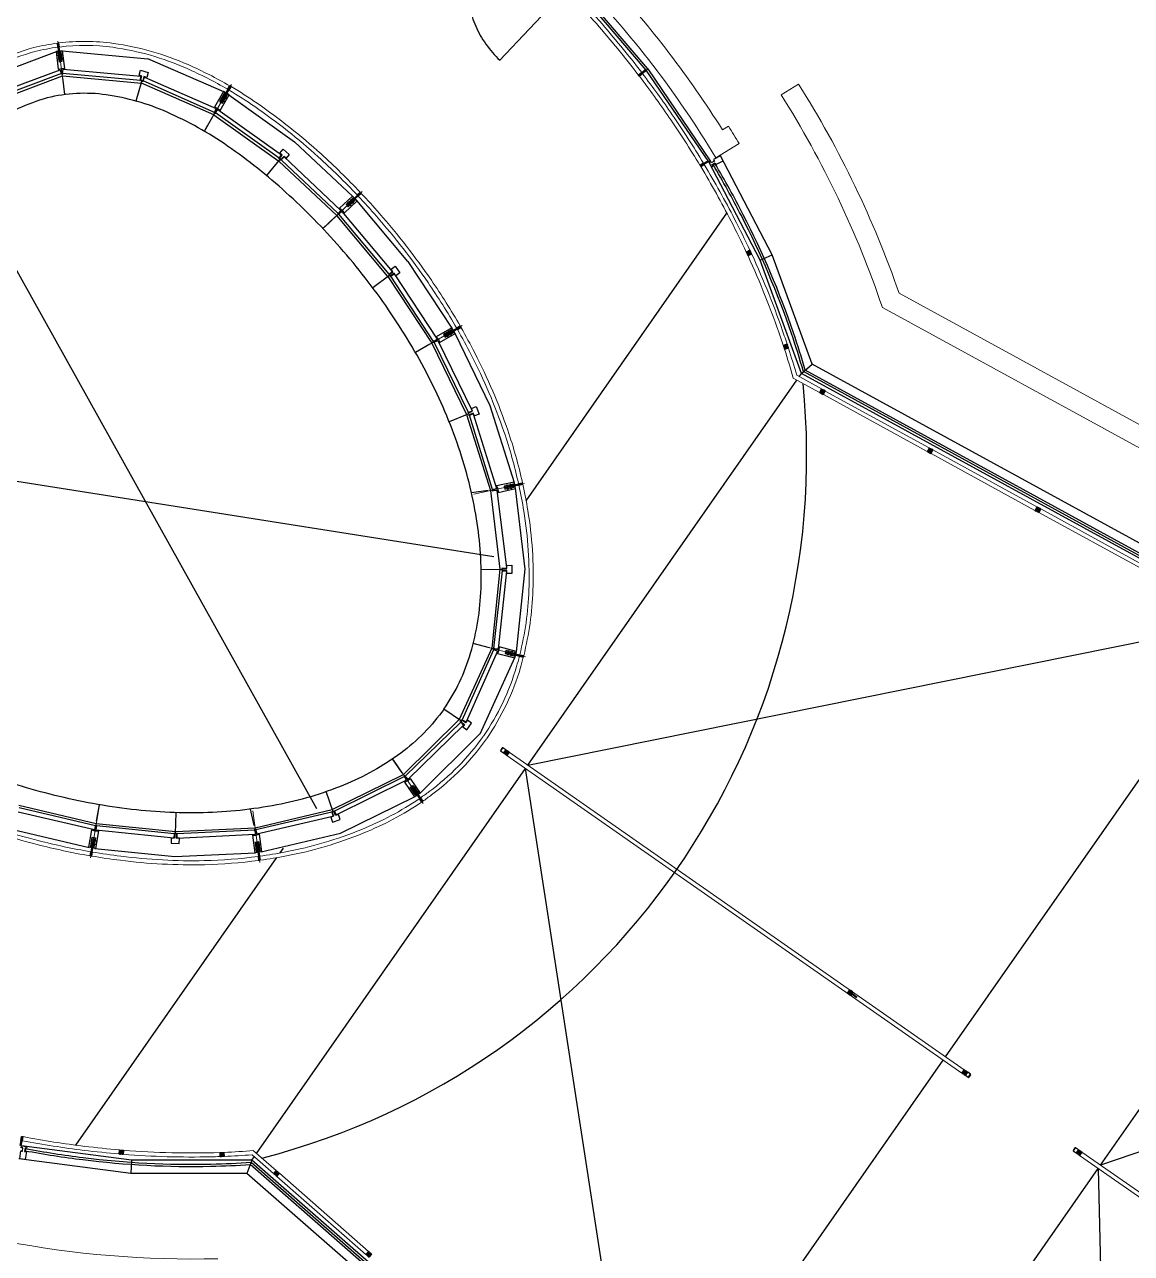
# Model space of a CAD drawing. Header units: centimetres. Extents: x 139057 to 200038, y 34824 to 80516.
# Drawn here: x 174824 to 175910, y 48946 to 50152 of the extents above; entities that cross this region are included whole.
import ezdxf

# ---------------------------------------------------------------- set-up
doc = ezdxf.new("R2010")
doc.units = ezdxf.units.CM
doc.header["$LTSCALE"] = 100
for name, pattern in [('FLPL-C-P1$0$CENTER', [50.8, 31.75, -6.35, 6.35, -6.35]), ('FLPL-C-P1$0$HIDDEN', [9.525, 6.35, -3.175]), ('FLPL-C-P1$0$HIDDEN2', [4.7625, 3.175, -1.5875])]:
    doc.linetypes.add(name, pattern=pattern)
doc.layers.get('Defpoints').update_dxf_attribs({"lineweight": 0})
for name, color, linetype, lineweight in [('430_TAVOLATI_001-AM_0', 3, 'Continuous', 0), ('441_SERRAMENTI_001-AM_0', 1, 'Continuous', 0), ('448_SCALE_001-AM_0', 216, 'Continuous', 50)]:
    doc.layers.add(name, color=color, linetype=linetype, lineweight=lineweight)
for name, color, linetype in [('A-FACCIATA', 8, 'Continuous'), ('A-FACCIATA MONTANTI', 13, 'Continuous'), ('A-FACCIATTA STONE', 13, 'Continuous'), ('A-FACCIATTE VISTE', 8, 'Continuous'), ('A-GRAFICA', 253, 'Continuous'), ('A-GRAFICA RAMPA', 253, 'Continuous'), ('A-SI', 50, 'Continuous'), ('A-VISTE GIUNTO DI CONTROLLO', 1, 'Continuous'), ('A-VISTE GRIGLIATTI PAVIMENTO', 1, 'Continuous'), ('A-VISTE RAMPA', 1, 'Continuous'), ('FLPL-C-P1$0$A-ABOV', 7, 'FLPL-C-P1$0$HIDDEN'), ('FLPL-C-P1$0$A-BYND', 7, 'Continuous'), ('FLPL-C-P1$0$A-CLAD-METL', 5, 'Continuous'), ('FLPL-C-P1$0$A-DOOR-SWING', 7, 'FLPL-C-P1$0$HIDDEN2'), ('FLPL-C-P1$0$A-GLAZ-MULL', 1, 'Continuous'), ('FLPL-C-P1$0$A-GRID', 7, 'FLPL-C-P1$0$CENTER'), ('FLPL-C-P1$0$A-STRS-RAIL', 7, 'Continuous')]:
    doc.layers.add(name, color=color, linetype=linetype)

# ---------------------------------------------------------------- blocks, each defined once
blk = doc.blocks.new('FLPL-C-P1$0$ZmullBUTT')
at = {"layer": 'Defpoints'}
for p, q in [((0, -320), (0, 190)), ((-6, 0), (6, 0))]:
    blk.add_line(p, q, dxfattribs=at)
blk.add_circle((0, 0), 10, dxfattribs=at)
at = {"layer": 'FLPL-C-P1$0$A-GLAZ-MULL'}
blk.add_lwpolyline([(-32, -45), (0, -50), (33, -45), (33, -220), (-32, -220)], close=True, dxfattribs=at)
blk = doc.blocks.new('FLPL-C-P1$0$zmulA2')
at = {"layer": 'Defpoints', "color": 4}
for p, q in [((0, 13), (10, 13)), ((10, -13), (0, -13))]:
    blk.add_line(p, q, dxfattribs=at)
at = {"layer": 'FLPL-C-P1$0$A-GLAZ-MULL'}
blk.add_lwpolyline([(-92, -40), (-42, -40), (-42, -10), (0, -10), (0, 10), (-42, 10), (-42, 40), (-92, 40)], close=True, dxfattribs=at)
blk = doc.blocks.new('FLPL-C-P1$0$MULL130 OTLN')
at = {"layer": 'FLPL-C-P1$0$A-GLAZ-MULL', "elevation": 0}
blk.add_lwpolyline([(10, 113), (25, 113), (25, 110), (26, 110), (26, 130), (-26, 130), (-26, 110), (-25, 110), (-25, 113), (-10, 113), (-10, 78), (-17, 78), (-17, 80), (-28, 80), (-28, 0), (27, 0), (27, 80), (17, 80), (17, 78), (10, 78), (10, 113)], dxfattribs=at)
blk = doc.blocks.new('FLPL-C-P1$0$HANDRAIL-BUILDING C')
at = {"layer": 'FLPL-C-P1$0$A-STRS-RAIL'}
for p, q in [((-47, 16), (-7, 20)), ((-47, 13), (-7, 17)), ((-47, 13), (-46, 3)), ((-46, 3), (-6, 7)), ((-45, 0), (-6, 4)), ((-45, 0), (-44, -10)), ((-44, 16), (-44, 13)), ((-43, 3), (-42, 0)), ((-10, 20), (-10, 17)), ((-9, 7), (-8, 4)), ((-6, 7), (-7, 17)), ((-4, -6), (-6, 4)), ((-44, -10), (-4, -6)), ((-44, -13), (-4, -8)), ((-43, -23), (-44, -13)), ((-43, -23), (-3, -18)), ((-42, -26), (-3, -21)), ((-41, -10), (-41, -13)), ((-40, -22), (-39, -25)), ((-7, -6), (-7, -9)), ((-6, -19), (-6, -22)), ((-3, -18), (-4, -8))]:
    blk.add_line(p, q, dxfattribs=at)
blk = doc.blocks.new('FLPL-C-P1$0$HANDRAIL-BUILDING C-END')
at = {"layer": 'FLPL-C-P1$0$A-STRS-RAIL'}
for p, q in [((0, 77), (0, 42)), ((40, 77), (0, 77)), ((40, 42), (0, 42)), ((0, 39), (0, 29)), ((40, 39), (0, 39)), ((40, 29), (0, 29)), ((0, 26), (0, 16)), ((40, 26), (0, 26)), ((40, 16), (0, 16)), ((0, 13), (0, 3)), ((40, 13), (0, 13)), ((40, 3), (0, 3)), ((40, 0), (0, 0)), ((37, 80), (3, 80)), ((3, 77), (3, 80)), ((3, 39), (3, 42)), ((3, 26), (3, 29)), ((3, 13), (3, 16)), ((3, 0), (3, 3)), ((37, 77), (37, 80)), ((37, 39), (37, 42)), ((37, 26), (37, 29)), ((37, 13), (37, 16)), ((37, 0), (37, 3)), ((40, 77), (40, 42)), ((40, 39), (40, 29)), ((40, 26), (40, 16)), ((40, 13), (40, 3))]:
    blk.add_line(p, q, dxfattribs=at)
blk = doc.blocks.new('FLPL-C-P1$0$HANDRAIL-BUILDING C-MID 02')
at = {"layer": 'FLPL-C-P1$0$A-STRS-RAIL'}
for p, q in [((2, 5), (48, -16)), ((-2, -5), (44, -25)), ((43, -28), (79, -44)), ((44, -25), (48, -16)), ((44, -25), (81, -41)), ((47, -26), (46, -29)), ((48, -16), (85, -32)), ((49, -13), (86, -30)), ((52, -14), (51, -17)), ((78, -40), (77, -43)), ((81, -41), (85, -32)), ((83, -28), (82, -31))]:
    blk.add_line(p, q, dxfattribs=at)
blk = doc.blocks.new('FLPL-C-P1$0$HANDRAIL-BUILDING C-MID 03')
at = {"layer": 'Defpoints'}
blk.add_line((30, -80), (23, -61), dxfattribs=at)
at = {"layer": 'FLPL-C-P1$0$A-ABOV'}
for p, q in [((16, -125), (13, -126)), ((18, -130), (15, -131)), ((28, -158), (25, -159)), ((30, -163), (27, -164))]:
    blk.add_line(p, q, dxfattribs=at)
for points in [[(30, -124), (30, -126), (32, -124), (65, -112), (63, -108), (31, -120), (28, -120), (29, -122)], [(30, -124), (31, -123), (31, -121), (29, -122)], [(42, -157), (43, -158), (44, -157), (77, -145), (76, -141), (43, -153), (41, -153), (41, -155)], [(42, -157), (44, -156), (43, -154), (41, -155)]]:
    blk.add_lwpolyline(points, dxfattribs=at)
at = {"layer": 'FLPL-C-P1$0$A-BYND'}
for p, q in [((58, -167), (11, -44)), ((67, -164), (21, -40)), ((67, -164), (58, -167))]:
    blk.add_line(p, q, dxfattribs=at)
for points in [[(22, -83), (25, -82), (29, -93), (20, -97), (16, -88), (23, -86)], [(38, -77), (35, -78), (40, -89), (49, -86), (46, -77), (39, -80)]]:
    blk.add_lwpolyline(points, close=True, dxfattribs=at)
at = {"layer": 'FLPL-C-P1$0$A-GLAZ-MULL'}
for p, q in [((22, -83), (23, -85)), ((39, -76), (40, -79))]:
    blk.add_line(p, q, dxfattribs=at)
at = {"layer": 'FLPL-C-P1$0$A-GRID'}
for p, q in [((24, -125), (71, -107)), ((28, -120), (31, -120)), ((30, -126), (32, -124)), ((36, -158), (83, -140)), ((41, -153), (43, -153)), ((43, -158), (44, -157))]:
    blk.add_line(p, q, dxfattribs=at)
for points in [[(61, -109), (60, -107), (58, -107)], [(61, -116), (61, -116), (63, -115), (63, -113)], [(73, -142), (73, -139), (70, -140)], [(73, -149), (73, -149), (76, -148), (75, -145)]]:
    blk.add_lwpolyline(points, dxfattribs=at)
at = {"layer": 'FLPL-C-P1$0$A-STRS-RAIL'}
for p, q in [((8, -45), (-6, -8)), ((-5, -10), (-2, -9)), ((6, -3), (-3, -6)), ((11, -44), (-3, -6)), ((21, -40), (6, -3)), ((7, -42), (10, -41)), ((8, -6), (10, -5)), ((23, -39), (9, -2)), ((21, -40), (11, -44)), ((20, -38), (22, -36))]:
    blk.add_line(p, q, dxfattribs=at)
blk.add_lwpolyline([(20, -97), (52, -181), (81, -170), (50, -86), (40, -90), (69, -164), (57, -169), (29, -94)], close=True, dxfattribs=at)

msp = doc.modelspace()

# ---------------------------------------------------------------- hatches: boundary and pattern name
at = {"layer": 'A-VISTE GRIGLIATTI PAVIMENTO'}
h = msp.add_hatch(dxfattribs=at)
h.set_pattern_fill('GRATE', color=256, scale=5, angle=105.66, style=0)
h.set_pattern_definition([(235.06300002, (4104738.345, -384253.9894), (3.253510723, -2.2728054335), []), (325.063, (4104738.345, -384253.99), (9.091221734, 13.01404289), [])])
edge = h.paths.add_edge_path()
edge.add_line((175894.6, 48294.9), (175845.7, 48224.8))
edge.add_line((175845.7, 48224.8), (175992.1, 48096.4))
edge.add_arc((170587.2, 52727.8), 7117.8, 319.40671, 324.74107)
edge.add_arc((176445.4, 48635.5), 49.1, 91.0762, 199.7217, ccw=False)
edge.add_arc((170562.1, 52749.5), 7150.3, 325.35466, 330.66625)
edge.add_line((176795.6, 49246.6), (176624.7, 49339.9))
edge.add_line((176624.7, 49339.9), (176575.7, 49269.8))
edge.add_line((176575.7, 49269.8), (175894.6, 48294.9))
h = msp.add_hatch(dxfattribs=at)
h.set_pattern_fill('GRATE', color=256, scale=5, angle=105.66, style=0)
h.set_pattern_definition([(235.063, (4104738.345, -384253.9894), (3.253510722, -2.2728054345), []), (325.063, (4104738.345, -384253.99), (9.09122174, 13.01404289), [])])
edge = h.paths.add_edge_path()
edge.add_line((175894.6, 48294.9), (175845.7, 48224.8))
edge.add_line((175845.7, 48224.8), (175992.1, 48096.4))
edge.add_arc((170587.2, 52727.8), 7117.8, 319.40671, 324.74107)
edge.add_arc((176445.4, 48635.5), 49.1, 91.0762, 199.7217, ccw=False)
edge.add_arc((170562.1, 52749.5), 7150.3, 325.35466, 330.66625)
edge.add_line((176795.6, 49246.6), (176624.7, 49339.9))
edge.add_line((176624.7, 49339.9), (176575.7, 49269.8))
edge.add_line((176575.7, 49269.8), (175894.6, 48294.9))

# ---------------------------------------------------------------- linework, layer by layer
at = {"layer": '430_TAVOLATI_001-AM_0'}
for p, q in [((175583.8, 50093.6, 0), (175566.6, 50083.3, 0)), ((175515.1, 50052.4, 0), (175509.1, 50048.8, 0)), ((175525.6, 50035.3, 0), (175502.5, 50021.5, 0)), ((175999.2, 49715.1, 0), (175682.4, 49888.5, 0)), ((175989.6, 49697.6, 0), (175666, 49874.6, 0))]:
    msp.add_line(p, q, dxfattribs=at)
at = {"layer": '430_TAVOLATI_001-AM_0', "elevation": 0}
for points in [[(175369, 50195.6, -0.056575), (175502.5, 50021.5, -2.004603)], [(175397.4, 50195, -0.044849), (175509.1, 50048.8)], [(175583.8, 50093.6, -0.057343), (175682.4, 49888.5, -0.056174)], [(175566.6, 50083.3, -0.059434), (175666, 49874.6, -0.0611)], [(175525.6, 50035.3, 0.005098), (175515.1, 50052.4, 0.003824)], [(174803.2, 48958.4, 0.054292), (175013.7, 48940.9)]]:
    msp.add_lwpolyline(points, format="xyb", dxfattribs=at)
at = {"layer": '441_SERRAMENTI_001-AM_0'}
for p, q in [((175604.4, 49791, 0), (175578.6, 49805.1, 0)), ((175606.3, 49794.5, 0), (175582, 49807.9, 0)), ((175710.1, 49733.2, 0), (175608.1, 49789, 0)), ((175712, 49736.7, 0), (175610, 49792.5, 0)), ((175815.8, 49675.3, 0), (175713.8, 49731.1, 0)), ((175817.7, 49678.8, 0), (175715.7, 49734.7, 0)), ((175924.5, 49620.4, 0), (175821.4, 49676.8, 0)), ((175922.6, 49616.9, 0), (175819.5, 49673.3, 0)), ((175299.9, 49438.1, 0), (175746.3, 49126.3, 0)), ((175297.6, 49434.9, 0), (175744, 49123, 0)), ((175068.4, 49024.5, 0), (175047.5, 49042.8, 0)), ((175071.1, 49027.5, 0), (175048.9, 49046.9, 0)), ((175859.6, 49042.3, 0), (176193.5, 48809, 0)), ((175861.9, 49045.5, 0), (176195.8, 48812.2, 0)), ((175159.1, 48945.1, 0), (175071.6, 49021.7, 0)), ((175161.7, 48948.1, 0), (175074.2, 49024.7, 0))]:
    msp.add_line(p, q, dxfattribs=at)
at = {"layer": '441_SERRAMENTI_001-AM_0', "elevation": 0}
for points in [[(175360.9, 50185.7, -0.010253), (175388.3, 50155.8, -0.016498), (175429.8, 50105.1, -0.016498)], [(175358, 50183, -0.010253), (175385.3, 50153.1, -0.016498), (175426.6, 50102.6, -0.016498)], [(175025.5, 50092, 0.028056), (174984.6, 50112.8, 0.069461), (174911.4, 50133.7, 0.065704), (174858, 50134.1, 0.065704)], [(174856.4, 50133.9, 0.028828), (174833.3, 50129.5, 0.086624), (174762.5, 50096.4, 0.048774), (174705.9, 50048.3, 0.048774)], [(174856.9, 50130, 0.028786), (174834.3, 50125.6, 0.086592), (174764.8, 50093.1, 0.048777), (174708.7, 50045.5, 0.048777)], [(175023.5, 50088.6, 0.028059), (174983, 50109.2, 0.069463), (174910.8, 50129.8, 0.0657), (174858.5, 50130.1, 0.0657)], [(175427.6, 50101.4, -0.01246), (175456.5, 50061.4, -0.01507), (175487, 50014)], [(175430.7, 50103.8, -0.012461), (175459.8, 50063.7, -0.01507), (175490.4, 50016.1)], [(175150.6, 49984.9, 0.019093), (175112.4, 50022.2, 0.034124), (175050.1, 50071.6, 0.018526), (175024.9, 50087.8, 0.018526)], [(175153.5, 49987.6, 0.019091), (175115.1, 50025.2, 0.03412), (175052.4, 50074.9, 0.018524), (175026.9, 50091.2, 0.018524)], [(175491.2, 50014.7, -0.016314), (175521, 49961.2, -0.009973), (175536, 49930.6, -0.009973)], [(175487.8, 50012.7, -0.016312), (175517.5, 49959.3, -0.009972), (175532.4, 49928.9, -0.009972)], [(175248.1, 49854.4, 0.020252), (175220.1, 49898.9, 0.029369), (175169.4, 49964.2, 0.009408), (175151.7, 49983.7, 0.009408)], [(175251.6, 49856.4, 0.020252), (175223.4, 49901.2, 0.029369), (175172.4, 49966.8, 0.009408), (175154.6, 49986.5, 0.009408)], [(175534.2, 49925.1, -0.025326), (175566, 49845.3, -0.002744), (175568.7, 49837.4)], [(175537.8, 49926.8, -0.02533), (175569.8, 49846.6, -0.002748), (175572.5, 49838.6)], [(175308.9, 49701.6, 0.027611), (175294.6, 49752.6, 0.036545), (175262.5, 49828, 0.010952), (175248.9, 49853, 0.010952)], [(175312.8, 49702.5, 0.027611), (175298.4, 49753.9, 0.036545), (175266, 49829.8, 0.010952), (175252.4, 49855, 0.010952)], [(175570, 49833.4, -0.009618), (175578.6, 49805.1)], [(175573.8, 49834.6, -0.009072), (175582, 49807.9)], [(175314, 49532.7, 0.052937), (175323.1, 49596.9, 0.049681), (175318.1, 49675.3, 0.013491), (175313.2, 49701, 0.013491)], [(175310.1, 49533.7, 0.052939), (175319.1, 49597, 0.049685), (175314.1, 49674.7, 0.013492), (175309.3, 49700.1, 0.013492)], [(175274.4, 49453.7, 0.079923), (175307, 49522.1, 0.008602), (175309.8, 49532.2, 0.008602)], [(175277.7, 49451.5, 0.079923), (175310.8, 49521, 0.008602), (175313.6, 49531.2, 0.008602)], [(175274.2, 49453.4, -0.079923), (175221.2, 49399.3, -0.00863), (175212.7, 49393.2, -0.00863)], [(175277.5, 49451.1, -0.079923), (175223.6, 49396.1, -0.00863), (175215, 49389.9, -0.00863)], [(175211.4, 49392.3, -0.052911), (175155, 49362.2, -0.049685), (175080.4, 49340.1, -0.013505), (175054.8, 49335.9, -0.013505)], [(175213.7, 49389, -0.052909), (175156.5, 49358.5, -0.049681), (175081.1, 49336.2, -0.013504), (175055.4, 49332, -0.013504)], [(174888.3, 49336.3, -0.020246), (174836.5, 49347.4, -0.029369), (174757.3, 49372.6, -0.009411), (174732.8, 49382.6, -0.009411)], [(174888.9, 49340.3, -0.020246), (174837.5, 49351.3, -0.029369), (174758.8, 49376.4, -0.009411), (174734.3, 49386.3, -0.009411)], [(175053.3, 49335.7, -0.027597), (175000.5, 49331.6, -0.036545), (174918.7, 49335.9, -0.010958), (174890.5, 49340, -0.010958)], [(175053.8, 49331.8, -0.027597), (175000.6, 49327.6, -0.036545), (174918.2, 49331.9, -0.010958), (174889.8, 49336.1, -0.010958)]]:
    msp.add_lwpolyline(points, format="xyb", dxfattribs=at)
at = {"layer": '441_SERRAMENTI_001-AM_0'}
for centre, radius, start, end in [((174998.7, 49979.5, 0), 939.5, 259.1644, 262.9031), ((174998.7, 49979.5, 0), 935.5, 259.1644, 262.9031), ((174988.4, 49893.5, 0), 848.8, 262.8716, 265.2021), ((174988.4, 49893.5, 0), 852.8, 262.8716, 265.2026), ((174988.4, 49893.5, 0), 852.8, 265.4848, 271.2434), ((174988.4, 49893.5, 0), 848.8, 265.4856, 271.8545), ((174990, 49811.6, 0), 770.9, 271.2562, 271.9345), ((174990, 49811.1, 0), 766.4, 272.2471, 274.4027), ((174990, 49811.1, 0), 770.4, 272.247, 274.2776)]:
    msp.add_arc(centre, radius, start, end, dxfattribs=at)
at = {"layer": '448_SCALE_001-AM_0', "linetype": 'Continuous'}
msp.add_line((175636.7, 49200.4, 0), (175641, 49197.4, 0), dxfattribs=at)
at = {"layer": 'A-FACCIATA'}
for p, q in [((174860.5, 50104.1, 0), (174859.1, 50107.8, 0)), ((174860.5, 50104.1, 0), (174859.1, 50107.8, 0)), ((174861.5, 50104.2, 0), (174861.9, 50108.2, 0)), ((174861.5, 50104.2, 0), (174861.9, 50108.2, 0)), ((174937.9, 50097.4, 0), (174938.2, 50101.4, 0)), ((174937.9, 50097.4, 0), (174938.2, 50101.4, 0)), ((174940.4, 50096.8, 0), (174942, 50100.5, 0)), ((174940.4, 50096.8, 0), (174942, 50100.5, 0)), ((175010.6, 50065.9, 0), (175012.2, 50069.6, 0)), ((175011.4, 50065.4, 0), (175013.8, 50068.7, 0)), ((175011.4, 50065.4, 0), (175013.8, 50068.7, 0)), ((175074, 50021, 0), (175076.3, 50024.2, 0)), ((175074, 50021, 0), (175076.3, 50024.2, 0)), ((175076, 50019.3, 0), (175078.8, 50022.2, 0)), ((175076, 50019.3, 0), (175078.8, 50022.2, 0)), ((175499.8, 50014.8, 0), (175501.7, 50015.8, 0)), ((175499.8, 50014.8, 0), (175501.7, 50015.8, 0)), ((175131.8, 49966.7, 0), (175134.6, 49969.7, 0)), ((175131.8, 49966.7, 0), (175134.6, 49969.7, 0)), ((175132.6, 49966, 0), (175135.6, 49968.6, 0)), ((175132.6, 49966, 0), (175135.6, 49968.6, 0)), ((175181.9, 49907.3, 0), (175185, 49909.9, 0)), ((175181.9, 49907.3, 0), (175185, 49909.9, 0)), ((175183.5, 49905.2, 0), (175186.8, 49907.5, 0)), ((175183.5, 49905.2, 0), (175186.8, 49907.4, 0)), ((175225.6, 49841.2, 0), (175229, 49843.4, 0)), ((175225.6, 49841.2, 0), (175229, 49843.4, 0)), ((175226.1, 49840.3, 0), (175229.7, 49842.1, 0)), ((175226.1, 49840.3, 0), (175229.7, 49842.1, 0)), ((175259.7, 49771.4, 0), (175263.3, 49773.1, 0)), ((175259.7, 49771.4, 0), (175263.3, 49773.1, 0)), ((175260.7, 49768.9, 0), (175264.5, 49770.1, 0)), ((175260.7, 49768.9, 0), (175264.5, 49770.1, 0)), ((175283.5, 49695.7, 0), (175287.4, 49696.9, 0)), ((175283.5, 49695.7, 0), (175287.4, 49696.9, 0)), ((175283.7, 49694.8, 0), (175287.7, 49695.2, 0)), ((175283.7, 49694.8, 0), (175287.7, 49695.2, 0)), ((175293.1, 49618.6, 0), (175297.1, 49619.1, 0)), ((175293.1, 49618.6, 0), (175297.1, 49619.1, 0)), ((175293.1, 49616, 0), (175297.1, 49615.6, 0)), ((175293.1, 49616, 0), (175297.1, 49615.6, 0)), ((175284.6, 49538.8, 0), (175288.2, 49537.2, 0)), ((175284.6, 49538.8, 0), (175288.2, 49537.2, 0)), ((175284.8, 49539.8, 0), (175288.8, 49539.4, 0)), ((175284.8, 49539.8, 0), (175288.8, 49539.4, 0)), ((175196.9, 49414, 0), (175198.7, 49410.4, 0)), ((175196.9, 49414, 0), (175198.7, 49410.4, 0)), ((175125.8, 49379.1, 0), (175126.7, 49375.2, 0)), ((175128.2, 49380, 0), (175130, 49376.4, 0)), ((175128.2, 49380, 0), (175130, 49376.4, 0)), ((174893.6, 49365.9, 0), (174892.7, 49362, 0)), ((174893.6, 49365.9, 0), (174892.7, 49362, 0)), ((174894.6, 49365.7, 0), (174894.2, 49361.7, 0)), ((174894.6, 49365.7, 0), (174894.2, 49361.7, 0)), ((174970.9, 49357.9, 0), (174970.5, 49353.9, 0)), ((174970.9, 49357.9, 0), (174970.5, 49353.9, 0)), ((174973.5, 49357.8, 0), (174973.7, 49353.8, 0)), ((174973.5, 49357.8, 0), (174973.7, 49353.8, 0)), ((175050.1, 49361.6, 0), (175050.3, 49357.5, 0)), ((175050.1, 49361.6, 0), (175050.3, 49357.5, 0)), ((175051.1, 49361.7, 0), (175052, 49357.8, 0)), ((174824.9, 49048.7, 0), (174824.6, 49046.6, 0)), ((174824.9, 49048.7, 0), (174824.6, 49046.6, 0)), ((174824.9, 49048.9, 0), (174824.7, 49046.8, 0)), ((174824.9, 49048.9, 0), (174824.7, 49046.8, 0))]:
    msp.add_line(p, q, dxfattribs=at)
at = {"layer": 'A-FACCIATA', "ltscale": 2}
for p, q in [((175923.9, 49627.9, 0), (175588.6, 49811.5, 0)), ((175923.9, 49627.9, 0), (175588.6, 49811.5, 0)), ((175924.9, 49629.8, 0), (175590.3, 49812.9, 0)), ((175924.9, 49629.8, 0), (175590.3, 49812.9, 0)), ((175332.7, 48782, 0), (175045.6, 49033.2, 0)), ((175332.7, 48782, 0), (175045.6, 49033.2, 0)), ((175334.1, 48783.6, 0), (175046.4, 49035.3, 0)), ((175334.1, 48783.6, 0), (175046.4, 49035.3, 0))]:
    msp.add_line(p, q, dxfattribs=at)
at = {"layer": 'A-FACCIATA', "elevation": 0}
for points in [[(174787.3, 50081.2), (174859.1, 50107.8)], [(174860.5, 50104.1), (174788.7, 50077.4)], [(174937.9, 50097.4), (174861.5, 50104.2)], [(174861.9, 50108.2), (174938.2, 50101.4)], [(174942, 50100.5), (175012.2, 50069.6)], [(175010.6, 50065.9), (174940.4, 50096.8)], [(175074, 50021), (175011.4, 50065.4)], [(175013.8, 50068.7), (175076.3, 50024.2)], [(175131.8, 49966.7), (175076, 50019.3)], [(175078.8, 50022.2), (175134.6, 49969.7)], [(175135.6, 49968.6), (175185, 49909.9)], [(175181.9, 49907.3), (175132.5, 49966)], [(175186.8, 49907.4), (175229, 49843.4)], [(175225.6, 49841.2), (175183.5, 49905.2)], [(175259.7, 49771.4), (175226.1, 49840.3)], [(175229.7, 49842.1), (175263.3, 49773.1)], [(175283.5, 49695.7), (175260.7, 49768.9)], [(175264.5, 49770.1), (175287.4, 49696.9)], [(175287.7, 49695.2), (175297.1, 49619.1)], [(175284.8, 49539.8), (175293.1, 49616)], [(175297.1, 49615.6), (175288.8, 49539.4)], [(175288.3, 49537.2), (175257.4, 49467.9), (175253.7, 49469.5), (175284.6, 49538.8)], [(175197.8, 49414.5), (175200.6, 49411.7), (175255, 49464.5), (175252.2, 49467.4), (175197.8, 49414.5)], [(175196.9, 49414), (175128.2, 49380)], [(175130, 49376.4), (175198.7, 49410.4)], [(174818, 49379.5), (174892.7, 49362)], [(174893.6, 49365.9), (174818.9, 49383.4)], [(175125.8, 49379.1), (175051.1, 49361.7)], [(175052, 49357.8), (175126.7, 49375.2)], [(174970.9, 49357.9), (174894.6, 49365.7)], [(174894.2, 49361.7), (174970.5, 49353.9)], [(175050.1, 49361.6), (174973.5, 49357.8)], [(174973.7, 49353.8), (175050.3, 49357.5)]]:
    msp.add_lwpolyline(points, dxfattribs=at)
at = {"layer": 'A-FACCIATA', "ltscale": 2, "elevation": 0}
for points in [[(175588.6, 49811.4, 0.012661), (175576.8, 49849, 0.036545), (175527.6, 49964.6, 0.01517), (175499.8, 50014.8, 0.01517)], [(175588.6, 49811.4, 0.012661), (175576.8, 49849, 0.036545), (175527.6, 49964.6, 0.01517), (175499.8, 50014.8, 0.01517)], [(175590.4, 49812.9, 0.01238), (175578.8, 49849.7, 0.036545), (175529.5, 49965.5, 0.01514), (175501.7, 50015.8, 0.01514)], [(175590.4, 49812.9, 0.01238), (175578.8, 49849.7, 0.036545), (175529.5, 49965.5, 0.01514), (175501.7, 50015.8, 0.01514)], [(175045.7, 49033.1, -0.01238), (175007.1, 49031.3, -0.036545), (174881.4, 49037.8, -0.01514), (174824.6, 49046.6, -0.01514)], [(175045.7, 49033.1, -0.01238), (175007.1, 49031.3, -0.036545), (174881.4, 49037.8, -0.01514), (174824.6, 49046.6, -0.01514)], [(175046.4, 49035.3, -0.012661), (175007.1, 49033.4, -0.036545), (174881.7, 49039.9, -0.01517), (174824.9, 49048.7, -0.01517)], [(175046.4, 49035.3, -0.012661), (175007.1, 49033.4, -0.036545), (174881.7, 49039.9, -0.01517), (174824.9, 49048.7, -0.01517)]]:
    msp.add_lwpolyline(points, format="xyb", dxfattribs=at)
at = {"layer": 'A-FACCIATTA STONE'}
for p, q in [((175434.3, 50107.5, 0), (175363.5, 50190.4, 0)), ((175435.9, 50108.8, 0), (175365, 50191.8, 0)), ((175435.9, 50108.8, 0), (175365, 50191.8, 0)), ((175434.3, 50107.5, 0), (175435.9, 50108.8, 0)), ((175434.3, 50107.5, 0), (175435.9, 50108.8, 0)), ((175434.3, 50107.5, 0), (175436, 50108.6, 0)), ((175434.3, 50107.5, 0), (175436, 50108.6, 0)), ((175495.6, 50017.4, 0), (175434.3, 50107.5, 0)), ((175497.3, 50018.4, 0), (175436, 50108.6, 0)), ((175497.3, 50018.4, 0), (175495.6, 50017.4, 0))]:
    msp.add_line(p, q, dxfattribs=at)
at = {"layer": 'A-FACCIATTE VISTE'}
for p, q in [((174775.7, 50095.6, 0), (174855.5, 50125.7, 0)), ((174860.9, 50126.4, 0), (174945.1, 50118.5, 0)), ((175019.8, 50086, 0), (174945.1, 50118.5, 0)), ((174788, 50074.2, 0), (174861.4, 50101.8, 0)), ((174861.4, 50101.8, 0), (174939, 50094.6, 0)), ((175009.9, 50063.7, 0), (174939, 50094.6, 0)), ((175024.5, 50083.3, 0), (175089.1, 50037.1, 0)), ((175009.9, 50063.7, 0), (175073.6, 50018.2, 0)), ((175089.1, 50037.1, 0), (175146.3, 49983.5, 0)), ((175073.6, 50018.2, 0), (175130.5, 49964.8, 0)), ((175546.1, 49920.8, 0), (175495.6, 50017.4, 0)), ((175558, 49926, 0), (175506.8, 50024.1, 0)), ((175200.4, 49919.5, 0), (175150.1, 49979.5, 0)), ((175180.8, 49904.9, 0), (175130.5, 49964.8, 0)), ((175200.4, 49919.5, 0), (175243.6, 49854.1, 0)), ((175546.1, 49920.8, 0), (175558, 49926, 0)), ((175546.1, 49920.8, 0), (175558, 49926, 0)), ((175586.7, 49809.8, 0), (175546.1, 49920.8, 0)), ((175586.7, 49809.8, 0), (175546.1, 49920.8, 0)), ((175597.2, 49818.9, 0), (175558, 49926, 0)), ((175180.8, 49904.9, 0), (175224, 49839.6, 0)), ((175246.4, 49849.3, 0), (175280.7, 49778.4, 0)), ((175224, 49839.6, 0), (175258, 49769.4, 0)), ((175586.7, 49809.8, 0), (175597.2, 49818.9, 0)), ((176574.8, 49269.1, 0), (175586.7, 49809.8, 0)), ((176574.8, 49269.1, 0), (175586.7, 49809.8, 0)), ((175932.7, 49635.3, 0), (175597.2, 49818.9, 0)), ((175280.7, 49778.4, 0), (175304.5, 49702.7, 0)), ((175258, 49769.4, 0), (175281.5, 49694.7, 0)), ((175281.5, 49694.7, 0), (175290.7, 49617.5, 0)), ((175305.7, 49697.3, 0), (175315.2, 49617.7, 0)), ((175290.7, 49617.5, 0), (175282.6, 49540, 0)), ((175315.2, 49617.7, 0), (175306.7, 49536.6, 0)), ((175282.6, 49540, 0), (175250.7, 49470, 0)), ((175305.4, 49531.2, 0), (175271, 49455.8, 0)), ((175196, 49416.1, 0), (175250.7, 49470.1, 0)), ((175212.1, 49397.6, 0), (175271, 49455.9, 0)), ((175126, 49381.7, 0), (175196, 49416.1, 0)), ((175134.2, 49358.6, 0), (175207.5, 49394.5, 0)), ((174818.4, 49386.1, 0), (174894.5, 49368, 0)), ((175050.3, 49363.8, 0), (175126, 49381.7, 0)), ((174894.5, 49368, 0), (174972.2, 49360.2, 0)), ((174972.2, 49360.2, 0), (175050.3, 49363.8, 0)), ((174811.4, 49362.6, 0), (174887.7, 49344.5, 0)), ((175056.2, 49340.2, 0), (175134.2, 49358.6, 0)), ((174893.1, 49343.6, 0), (174971.5, 49335.8, 0)), ((174971.5, 49335.8, 0), (175050.8, 49339.4, 0)), ((174929.1, 49037.6, 0), (174821.1, 49051.8, 0)), ((174928.3, 49024.6, 0), (174818.6, 49039, 0)), ((174929.1, 49037.6, 0), (174928.3, 49024.6, 0)), ((175047.3, 49037.6, 0), (174929.1, 49037.6, 0)), ((175047.3, 49037.7, 0), (175042.4, 49024.6, 0)), ((175895, 48296, 0), (175047.3, 49037.7, 0)), ((175895, 48296, 0), (175047.3, 49037.7, 0)), ((175042.4, 49024.6, 0), (174928.3, 49024.6, 0)), ((175330.2, 48772.8, 0), (175042.4, 49024.6, 0))]:
    msp.add_line(p, q, dxfattribs=at)
at = {"layer": 'A-GRAFICA'}
for p, q in [((174747, 50034.8, 0), (175110.6, 49382.6, 0)), ((175284.7, 49629.9, 0), (174546, 49746, 0))]:
    msp.add_line(p, q, dxfattribs=at)
at = {"layer": 'A-GRAFICA RAMPA', "elevation": 0}
for points in [[(175318.1, 49425.4), (176015.8, 49565.9)], [(175424, 48718.7), (175315.8, 49422.1)], [(176564.5, 49265.6), (175880.1, 49032.8)], [(175877.8, 49029.5), (175894.7, 48306.8)]]:
    msp.add_lwpolyline(points, dxfattribs=at)
at = {"layer": 'A-VISTE GIUNTO DI CONTROLLO'}
for p, q in [((175880.1, 49032.8, 0), (176187.1, 49472.2, 0)), ((175570.9, 48590.1, 0), (175877.8, 49029.5, 0))]:
    msp.add_line(p, q, dxfattribs=at)
msp.add_arc((174879.2, 49729.6, 0), 712.5, 284.4609, 5.6599, dxfattribs=at)
at = {"layer": 'A-VISTE RAMPA'}
for p, q in [((175316.4, 49684.8, 0), (175513.5, 49967, 0)), ((175584.4, 49806.5, 0), (175586.7, 49809.8, 0)), ((175318.1, 49425.4, 0), (175582.1, 49803.2, 0)), ((175728, 49139, 0), (176023.3, 49561.8, 0)), ((175880.1, 49032.8, 0), (176187.1, 49472.1, 0)), ((175051.9, 49044.2, 0), (175315.8, 49422.1, 0)), ((175074.9, 49339.1, 0), (175078.2, 49343.8, 0)), ((174874.5, 49052.3, 0), (175071.7, 49334.5, 0)), ((175430.4, 48713, 0), (175725.7, 49135.8, 0)), ((175047.3, 49037.6, 0), (175049.6, 49040.9, 0)), ((175570.9, 48590.1, 0), (175877.8, 49029.5, 0))]:
    msp.add_line(p, q, dxfattribs=at)
at = {"layer": 'FLPL-C-P1$0$A-CLAD-METL'}
for p, q in [((174863.8, 50083.4, 0), (174861.6, 50099.8, 0)), ((174863.8, 50083.4, 0), (174861.6, 50099.8, 0)), ((174939.2, 50097.3, 0), (174933.5, 50077.1, 0)), ((174939.2, 50097.3, 0), (174933.5, 50077.1, 0)), ((175000.7, 50047.4, 0), (175008.8, 50061.8, 0)), ((175000.7, 50047.4, 0), (175008.8, 50061.8, 0)), ((175075, 50020.2, 0), (175061.6, 50004, 0)), ((175075, 50020.2, 0), (175061.6, 50004, 0)), ((175117, 49952, 0), (175128.9, 49963.3, 0)), ((175117, 49952, 0), (175128.9, 49963.3, 0)), ((175182.7, 49906.3, 0), (175165.9, 49893.8, 0)), ((175182.7, 49906.3, 0), (175165.9, 49893.8, 0)), ((175222, 49838.5, 0), (175207.7, 49830.4, 0)), ((175222, 49838.5, 0), (175207.7, 49830.4, 0)), ((175260.3, 49770.2, 0), (175240.8, 49762.4, 0)), ((175260.3, 49770.2, 0), (175240.8, 49762.4, 0)), ((175279.2, 49694.7, 0), (175262.7, 49692.7, 0)), ((175279.2, 49694.7, 0), (175262.7, 49692.7, 0)), ((175293.2, 49617.3, 0), (175272.2, 49617, 0)), ((175293.2, 49617.3, 0), (175272.2, 49617, 0)), ((175280.4, 49540.5, 0), (175264.5, 49544.8, 0)), ((175280.4, 49540.5, 0), (175264.5, 49544.8, 0)), ((175253, 49468.4, 0), (175235.7, 49480.4, 0)), ((175253, 49468.4, 0), (175235.7, 49480.4, 0)), ((175194.8, 49417.9, 0), (175185.2, 49431.4, 0)), ((175194.8, 49417.9, 0), (175185.2, 49431.4, 0)), ((175127, 49379.4, 0), (175120.2, 49399.3, 0)), ((175127, 49379.4, 0), (175120.2, 49399.3, 0)), ((174894.8, 49370.2, 0), (174897.6, 49386.5, 0)), ((174894.8, 49370.2, 0), (174897.6, 49386.5, 0)), ((174972.2, 49357.8, 0), (174972.8, 49378.8, 0)), ((174972.2, 49357.8, 0), (174972.8, 49378.8, 0)), ((175049.6, 49366, 0), (175045.8, 49382.1, 0)), ((175049.6, 49366, 0), (175045.8, 49382.1, 0))]:
    msp.add_line(p, q, dxfattribs=at)
at = {"layer": 'FLPL-C-P1$0$A-CLAD-METL', "elevation": 0}
for points in [[(175235.7, 49480.4, 0.079923), (175261.9, 49535.3, 0.062888), (175272.1, 49598.6, 0.049732), (175267.7, 49667.1, 0.041958), (175250.1, 49737.3, 0.036545), (175220.7, 49806.4, 0.031818), (175181.3, 49872.3, 0.029369), (175134, 49933.2, 0.029096), (175080.7, 49987.4, 0.034178), (175023.4, 50032.9, 0.047652), (174964, 50066.1, 0.069489), (174904.3, 50083.2, 0.095889), (174846.2, 50080.1, 0.086099), (174791.6, 50054.5, 0.050889), (174740.6, 50010.9, 0.02764), (174692.5, 49954.8, 0.01251), (174646.7, 49892.1, 0.01251)], [(175235.8, 49480.5, -0.079923), (175193.3, 49437.1, -0.062888), (175137.3, 49405.7, -0.049732), (175071.6, 49386.3, -0.041958), (174999.5, 49378.6, -0.036545), (174924.5, 49382.5, -0.031818), (174849.1, 49396.8, -0.029369), (174775.7, 49420.2, -0.029096), (174706.4, 49451.6, -0.034178), (174644, 49489.7, -0.047652), (174592.4, 49534.1, -0.069489), (174555.8, 49584.3, -0.095889), (174538.7, 49639.9, -0.086099), (174543.9, 49700, -0.050889), (174567.4, 49762.9, -0.02764), (174603.5, 49827.4, -0.012532), (174646.7, 49892.1, -0.01251)], [(175235.8, 49480.5, -0.079923), (175193.3, 49437.1, -0.062888), (175137.3, 49405.7, -0.049732), (175071.6, 49386.3, -0.041958), (174999.5, 49378.6, -0.036545), (174924.5, 49382.5, -0.031818), (174849.1, 49396.8, -0.029369), (174775.7, 49420.2, -0.029096), (174706.4, 49451.6, -0.034178), (174644, 49489.7, -0.047652), (174592.4, 49534.1, -0.069489), (174555.8, 49584.3, -0.095889), (174538.7, 49639.9, -0.086099), (174543.9, 49700, -0.050889), (174567.4, 49762.9, -0.02764), (174603.5, 49827.4, -0.012532), (174646.7, 49892.1, -0.01251)]]:
    msp.add_lwpolyline(points, format="xyb", dxfattribs=at)
at = {"layer": 'FLPL-C-P1$0$A-DOOR-SWING', "elevation": 0}
msp.add_lwpolyline([(175286.2, 50263.2, 0.414011), (175290.6, 50117.1), (175361.4, 50192.4)], format="xyb", dxfattribs=at)

# ---------------------------------------------------------------- block references
at = {"layer": 'A-FACCIATA MONTANTI', "yscale": 0.1, "zscale": 0.1}
for name, p, xscale, rotation in [('FLPL-C-P1$0$ZmullBUTT', (174861, 50104.2, 0), -0.09999999999999998, 187.3253372074303), ('FLPL-C-P1$0$ZmullBUTT', (174861, 50104.2, 0), -0.1, 187.3253373130249), ('FLPL-C-P1$0$HANDRAIL-BUILDING C-MID 03', (174857.1, 50134.5, 0), 0.1, 346.6109654275374), ('FLPL-C-P1$0$zmulA2', (174939.2, 50097.3, 0), -0.1, 74.36330466338983), ('FLPL-C-P1$0$zmulA2', (174939.2, 50097.3, 0), -0.1, 74.36330466338983), ('FLPL-C-P1$0$ZmullBUTT', (175011, 50065.7, 0), -0.1, 149.7023808888863), ('FLPL-C-P1$0$ZmullBUTT', (175011, 50065.7, 0), -0.1, 149.7023808888863), ('FLPL-C-P1$0$HANDRAIL-BUILDING C-MID 03', (175026.4, 50092, 0), 0.1, 308.9873132072252), ('FLPL-C-P1$0$zmulA2', (175075, 50020.2, 0), -0.1, 50.35392734508126), ('FLPL-C-P1$0$zmulA2', (175075, 50020.2, 0), -0.1, 50.35392734508126), ('FLPL-C-P1$0$MULL130 OTLN', (175508.5, 50020.9, 0), 0.1, 117.6044477598997), ('FLPL-C-P1$0$MULL130 OTLN', (175508.5, 50020.9, 0), 0.1, 117.6044477598997), ('FLPL-C-P1$0$ZmullBUTT', (175132.2, 49966.4, 0), -0.09999999999999999, 133.3769992227464), ('FLPL-C-P1$0$ZmullBUTT', (175132.2, 49966.4, 0), -0.1, 133.3769991731096), ('FLPL-C-P1$0$HANDRAIL-BUILDING C-MID 03', (175154.4, 49987.4, 0), 0.1, 292.6551441113799), ('FLPL-C-P1$0$zmulA2', (175182.8, 49906.3, 0), -0.1, 36.7684441368307), ('FLPL-C-P1$0$zmulA2', (175182.8, 49906.3, 0), -0.1, 36.7684441368307), ('FLPL-C-P1$0$ZmullBUTT', (175225.9, 49840.8, 0), -0.1, 119.7978891097829), ('FLPL-C-P1$0$ZmullBUTT', (175225.9, 49840.8, 0), -0.1, 119.7978891097829), ('FLPL-C-P1$0$HANDRAIL-BUILDING C-MID 03', (175252.4, 49855.9, 0), 0.1, 279.076034089694), ('FLPL-C-P1$0$zmulA2', (175260.3, 49770.2, 0), -0.1, 21.86084758000239), ('FLPL-C-P1$0$zmulA2', (175260.3, 49770.2, 0), -0.1, 21.86084758000239), ('FLPL-C-P1$0$ZmullBUTT', (175283.7, 49695.3, 0), -0.1, 102.4529357573565), ('FLPL-C-P1$0$ZmullBUTT', (175283.7, 49695.3, 0), -0.1, 102.4529357573565), ('FLPL-C-P1$0$HANDRAIL-BUILDING C-MID 03', (175313.5, 49701.8, 0), 0.1, 261.7280572160298), ('FLPL-C-P1$0$zmulA2', (175293.2, 49617.3, 0), -0.1, 1.005633639447341), ('FLPL-C-P1$0$zmulA2', (175293.2, 49617.3, 0), -0.1, 1.005633639447341), ('FLPL-C-P1$0$ZmullBUTT', (175284.7, 49539.3, 0), -0.1, 75.78453675139421), ('FLPL-C-P1$0$ZmullBUTT', (175284.7, 49539.3, 0), -0.1, 75.78453675139421), ('FLPL-C-P1$0$HANDRAIL-BUILDING C-MID 03', (175314.3, 49531.8, 0), 0.1, 235.0629999482106), ('FLPL-C-P1$0$zmulA2', (175253, 49468.5, 0), 0.1, 144.7637841803423), ('FLPL-C-P1$0$zmulA2', (175253, 49468.5, 0), 0.1, 144.76378411303), ('FLPL-C-P1$0$ZmullBUTT', (175197.4, 49414.2, 0), 0.1, 34.34146317707353), ('FLPL-C-P1$0$ZmullBUTT', (175197.4, 49414.2, 0), 0.1, 34.34146317707353), ('FLPL-C-P1$0$HANDRAIL-BUILDING C-MID 03', (175214.6, 49389.1, 0), -0.1, 235.0629999482106), ('FLPL-C-P1$0$ZmullBUTT', (174894.1, 49365.8, 0), 0.1, 350.3281109356801), ('FLPL-C-P1$0$ZmullBUTT', (174894.1, 49365.8, 0), 0.1, 350.3281109356801), ('FLPL-C-P1$0$ZmullBUTT', (175050.6, 49361.6, 0), 0.1, 7.673064231619806), ('FLPL-C-P1$0$ZmullBUTT', (175050.6, 49361.6, 0), 0.1, 7.673064231619806), ('FLPL-C-P1$0$zmulA2', (175127, 49379.4, 0), 0.1, 109.1203663372663), ('FLPL-C-P1$0$zmulA2', (175127, 49379.4, 0), 0.1, 109.1203663372663), ('FLPL-C-P1$0$HANDRAIL-BUILDING C-MID 03', (174889, 49335.7, 0), -0.1, 191.0499661371526), ('FLPL-C-P1$0$zmulA2', (174972.2, 49357.8, 0), 0.1, 88.26515247039976), ('FLPL-C-P1$0$zmulA2', (174972.2, 49357.8, 0), 0.1, 88.26515247039976), ('FLPL-C-P1$0$HANDRAIL-BUILDING C-MID 03', (175054.7, 49331.4, 0), -0.09999999999999996, 208.3979427446048), ('FLPL-C-P1$0$MULL130 OTLN', (174822.1, 49038.5, 0), -0.1, 352.5215523613886), ('FLPL-C-P1$0$MULL130 OTLN', (174822.1, 49038.5, 0), -0.1, 352.5215523613886)]:
    msp.add_blockref(name, p, dxfattribs=dict(at, xscale=xscale, rotation=rotation))
at = {"layer": 'A-SI', "yscale": 0.1, "zscale": 0.1}
for name, p, xscale, rotation in [('FLPL-C-P1$0$HANDRAIL-BUILDING C-MID 02', (175434.3, 50107.5, 0), -0.1, 13.35370826382618), ('FLPL-C-P1$0$HANDRAIL-BUILDING C-MID 02', (175495.2, 50018, 0), 0.1, 235.0629999482106), ('FLPL-C-P1$0$HANDRAIL-BUILDING C', (175532.8, 49926.8, 0), 0.1, 198.6459070055566), ('FLPL-C-P1$0$HANDRAIL-BUILDING C', (175568.9, 49835.2, 0), 0.1, 191.7154244430189), ('FLPL-C-P1$0$HANDRAIL-BUILDING C', (175606, 49789.6, 0), 0.1, 235.0629999482106), ('FLPL-C-P1$0$HANDRAIL-BUILDING C', (175711.7, 49731.7, 0), 0.1, 235.0629999482106), ('FLPL-C-P1$0$HANDRAIL-BUILDING C', (175817.4, 49673.9, 0), 0.1, 235.0629999482106), ('FLPL-C-P1$0$HANDRAIL-BUILDING C-END', (175297.6, 49434.9, 0), 0.1, 55.06299994821061), ('FLPL-C-P1$0$HANDRAIL-BUILDING C', (175633, 49200, 0), 0.1, 228.8157839194731), ('FLPL-C-P1$0$HANDRAIL-BUILDING C-END', (175746.3, 49126.3, 0), 0.1, 235.0629999482106), ('FLPL-C-P1$0$HANDRAIL-BUILDING C-MID 02', (174820.3, 49051.9, 0), -0.1, 235.095108593233), ('FLPL-C-P1$0$HANDRAIL-BUILDING C-END', (175859.6, 49042.3, 0), 0.1, 55.06299994821061), ('FLPL-C-P1$0$HANDRAIL-BUILDING C', (174919.5, 49047.9, 0), -0.1, 271.552723532785), ('FLPL-C-P1$0$HANDRAIL-BUILDING C', (175018, 49045.6, 0), -0.1, 278.4832064746471), ('FLPL-C-P1$0$HANDRAIL-BUILDING C', (175073, 49026.5, 0), -0.1, 235.0633070187343), ('FLPL-C-P1$0$HANDRAIL-BUILDING C', (175163.6, 48947.1, 0), -0.1, 235.0633070187343)]:
    msp.add_blockref(name, p, dxfattribs=dict(at, xscale=xscale, rotation=rotation))

doc.saveas('drawing.dxf')
